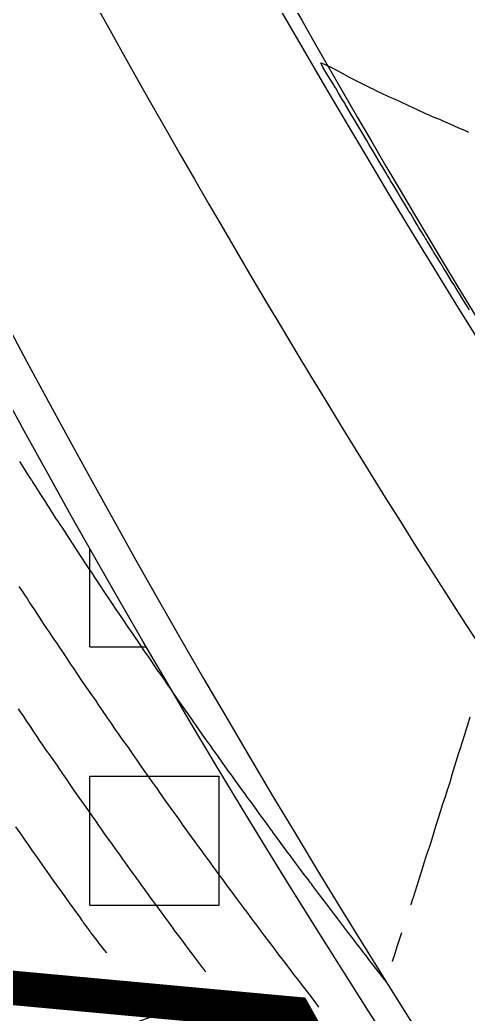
# Model space of a CAD drawing. Header units: feet. Extents: x 23 to 2149517, y -26 to 355304.
# Drawn here: x 2137534 to 2137560.1, y 340414.6 to 340472.4 of the extents above; entities that cross this region are included whole.
import ezdxf

# ---------------------------------------------------------------- set-up
doc = ezdxf.new("R2010")
doc.units = ezdxf.units.FT
doc.header["$MEASUREMENT"] = 0
doc.linetypes.add('xhpc023-pt$0$CL', pattern=[0.7, 0.5, -0.05, 0.1, -0.05])
for name, color, linetype in [('A-EC-CURLEX-MATTING', 6, 'Continuous'), ('A-EC-SILT-FENCE', 4, 'SILT_FENCE'), ('C-TOPO-MAJR-N', 7, 'Continuous'), ('C-TOPO-MINR-N', 2, 'Continuous'), ('xhpc023-pav$0$A-PV-BC', 2, 'Continuous'), ('xhpc023-pt$0$V-PROP-N', 2, 'Continuous'), ('xhpc023-pt$0$V-PROP-RWAY-N', 7, 'Continuous'), ('xhpc023-pt$0$V-RWAY-CNTR-N', 4, 'xhpc023-pt$0$CL'), ('xhpc023-pt$0$xHPC007pt_PHASE1A$0$V-ADJC-E', 6, 'Continuous'), ('xhpc023-pt$0$xHPC007pt_PHASE1A$0$V-PROP-N', 6, 'Continuous')]:
    doc.layers.add(name, color=color, linetype=linetype)
doc.styles.get("Standard").update_dxf_attribs({"font": 'arial.ttf'})
doc.linetypes.add('SILT_FENCE', pattern='A,0.5,-0.1,["SF",Standard,S=0.1,R=0,X=-0.1,Y=-0.05],-0.1', length=0.7)

# ---------------------------------------------------------------- blocks, each defined once
blk = doc.blocks.new('xhpc023-pav')
at = {"layer": 'xhpc023-pav$0$A-PV-BC'}
blk.add_arc((2138085.448, 340781.127), 618.5, 189.308696, 218.608714, dxfattribs=at)
blk = doc.blocks.new('xhpc023-pt')
at = {"layer": 'xhpc023-pt$0$V-PROP-N'}
blk.add_arc((2138355.84, 339480.977), 1105, 121.039948, 140.665493, dxfattribs=at)
at = {"layer": 'xhpc023-pt$0$V-PROP-RWAY-N'}
blk.add_arc((2138085.362, 340747.681), 625, 187.589997, 218.608714, dxfattribs=at)
at = {"layer": 'xhpc023-pt$0$V-RWAY-CNTR-N'}
blk.add_arc((2138079.026, 340789.169), 600, 189.776189, 218.608714, dxfattribs=at)
at = {"layer": 'xhpc023-pt$0$xHPC007pt_PHASE1A$0$V-ADJC-E'}
blk.add_lwpolyline([(2137597.654, 340441.084, 0, 4.167, 0), (2137588.029, 340449.059, 0, 0, 0), (2137536.161, 340492.04, 0, 0, 0), (2137518.612, 340495.014, 0, 0, 0)], format="xyseb", dxfattribs=at)
at = {"layer": 'xhpc023-pt$0$xHPC007pt_PHASE1A$0$V-PROP-N'}
blk.add_arc((2138355.84, 339480.977), 1105, 121.039948, 140.665493, dxfattribs=at)

msp = doc.modelspace()

# ---------------------------------------------------------------- block references
at = {"layer": 'A-EC-CURLEX-MATTING'}
msp.add_blockref('xhpc023-pt', (0, 0), dxfattribs=at)

# ---------------------------------------------------------------- next in the draw order: hatches: boundary and pattern name
h = msp.add_hatch(dxfattribs=at)
h.set_pattern_fill('SQUARE', color=256, scale=60)
h.set_pattern_definition([(0, (-6.905, -4.04), (0, 7.5), [7.5, -7.5]), (90, (-6.905, -4.04), (-7.5, 5e-16), [7.5, -7.5])])
edge = h.paths.add_edge_path()
edge.add_arc((2138044.92, 340728.888), 582.55, 186.445842, 221.755021, ccw=False)
edge.add_arc((2136881.465, 340563.607), 593.06, 9.695913, 28.023751)
edge.add_line((2137404.99, 340842.248), (2137360.887, 340917.634))
edge.add_arc((2137447.708, 341046.588), 155.457, 211.20002, 236.04866, ccw=False)
edge.add_line((2137314.735, 340966.056), (2137301.641, 340964.695))
edge.add_line((2137301.641, 340964.695), (2137293.912, 340952.908))
edge.add_line((2137293.912, 340952.908), (2137303.613, 340937.493))
edge.add_line((2137303.613, 340937.493), (2137345.99, 340840.887))
edge.add_line((2137345.99, 340840.887), (2137331.35, 340808.337))
edge.add_line((2137331.35, 340808.337), (2137355.481, 340807.848))
edge.add_line((2137355.481, 340807.848), (2137372.696, 340756.316))
edge.add_line((2137372.696, 340756.316), (2137351.027, 340683.383))
edge.add_line((2137351.027, 340683.383), (2137357.983, 340661.33))
edge.add_line((2137357.983, 340661.33), (2137454.597, 340604.082))
edge.add_line((2137454.597, 340604.082), (2137415.547, 340530.507))
edge.add_line((2137415.547, 340530.507), (2137390.499, 340493.752))
edge.add_line((2137390.499, 340493.752), (2137422.027, 340493.4))
edge.add_line((2137422.027, 340493.4), (2137396.265, 340470.455))
edge.add_line((2137396.265, 340470.455), (2137454.81, 340441.952))
edge.add_line((2137454.81, 340441.952), (2137478.721, 340421.222))
edge.add_line((2137478.721, 340421.222), (2137537.813, 340413.158))
edge.add_line((2137537.813, 340413.158), (2137543.89, 340415.228))
edge.add_line((2137543.89, 340415.228), (2137550.004, 340414.643))
edge.add_line((2137550.004, 340414.643), (2137577.55, 340364.916))
edge.add_line((2137577.55, 340364.916), (2137601.618, 340330.661))
edge.add_line((2137601.618, 340330.661), (2137610.339, 340340.941))

# ---------------------------------------------------------------- next in the draw order: linework, layer by layer
for points in [[(2137396.265, 340470.455), (2137454.81, 340441.952), (2137478.721, 340421.222), (2137537.813, 340413.158), (2137543.89, 340415.228), (2137550.004, 340414.643), (2137577.55, 340364.916), (2137601.618, 340330.661), (2137610.339, 340340.941, -0.155296), (2137466.053, 340663.489, 0.080141), (2137404.99, 340842.248)], [(2137504.611, 340573.408, 0.084712), (2137605.252, 340391.281), (2137632.837, 340356.738)], [(2137495.169, 340570.113, 0.084712), (2137597.438, 340385.041), (2137625.022, 340350.498)]]:
    msp.add_lwpolyline(points, format="xyb", dxfattribs=at)
at = {"layer": 'A-EC-SILT-FENCE', "const_width": 2}
msp.add_lwpolyline([(2137396.265, 340470.455), (2137454.81, 340441.952), (2137478.721, 340421.222), (2137550.004, 340414.643), (2137577.55, 340364.916), (2137601.618, 340330.661)], dxfattribs=at)
at = {"layer": 'C-TOPO-MAJR-N', "color": 7, "linetype": 'Continuous', "lineweight": -3, "elevation": 570}
for points in [[(2137560.152, 340455.548), (2137559.973, 340455.836), (2137559.851, 340456.034), (2137559.747, 340456.203), (2137559.567, 340456.494), (2137559.386, 340456.789), (2137559.276, 340456.968), (2137559.116, 340457.228), (2137558.889, 340457.597), (2137558.773, 340457.785), (2137558.743, 340457.833), (2137558.687, 340457.924), (2137558.579, 340458.102), (2137558.502, 340458.227), (2137558.426, 340458.352), (2137558.312, 340458.538), (2137558.236, 340458.662), (2137558.168, 340458.773), (2137558.069, 340458.935), (2137558.001, 340459.047), (2137557.91, 340459.197), (2137557.772, 340459.422), (2137557.7, 340459.539), (2137557.653, 340459.618), (2137557.619, 340459.672), (2137557.585, 340459.729), (2137557.5, 340459.87), (2137557.336, 340460.139), (2137557.221, 340460.329), (2137557.115, 340460.503), (2137556.926, 340460.815), (2137556.738, 340461.126), (2137556.634, 340461.297), (2137556.537, 340461.458), (2137556.395, 340461.694), (2137556.298, 340461.855), (2137556.171, 340462.066), (2137555.932, 340462.463), (2137555.695, 340462.857), (2137555.573, 340463.059), (2137555.498, 340463.185), (2137555.387, 340463.37), (2137555.312, 340463.496), (2137555.177, 340463.722), (2137554.912, 340464.166), (2137554.648, 340464.607), (2137554.519, 340464.824), (2137554.424, 340464.984), (2137554.329, 340465.144), (2137554.184, 340465.388), (2137553.891, 340465.882), (2137553.602, 340466.369), (2137553.47, 340466.592), (2137553.438, 340466.645), (2137553.407, 340466.698), (2137553.287, 340466.902), (2137553.067, 340467.275), (2137552.948, 340467.477), (2137552.902, 340467.555), (2137552.779, 340467.765), (2137552.551, 340468.153), (2137552.427, 340468.364), (2137552.399, 340468.411), (2137552.372, 340468.458), (2137552.23, 340468.679), (2137551.924, 340469.164), (2137551.63, 340469.66), (2137551.522, 340469.912), (2137551.739, 340469.836), (2137552.206, 340469.602), (2137552.752, 340469.309), (2137553.205, 340469.06), (2137553.396, 340468.954), (2137553.473, 340468.918), (2137553.632, 340468.84), (2137553.978, 340468.669), (2137554.325, 340468.497), (2137554.486, 340468.418), (2137554.548, 340468.39), (2137554.611, 340468.362), (2137554.759, 340468.29), (2137555.084, 340468.134), (2137555.416, 340467.974), (2137555.588, 340467.892), (2137555.77, 340467.813), (2137555.952, 340467.733), (2137556.158, 340467.638), (2137556.61, 340467.429), (2137557.146, 340467.181), (2137557.605, 340466.969), (2137557.825, 340466.868), (2137557.992, 340466.798), (2137558.238, 340466.698), (2137558.406, 340466.628), (2137558.602, 340466.543), (2137559.007, 340466.365), (2137559.484, 340466.155), (2137559.896, 340465.975), (2137560.107, 340465.883)], [(2137555.296, 340416.54), (2137555.285, 340416.554), (2137555.238, 340416.614), (2137555.126, 340416.757), (2137554.959, 340416.971), (2137554.849, 340417.112), (2137554.806, 340417.168), (2137554.719, 340417.28), (2137554.522, 340417.533), (2137554.311, 340417.806), (2137554.181, 340417.975), (2137554.01, 340418.196), (2137553.761, 340418.519), (2137553.591, 340418.741), (2137553.392, 340419.002), (2137553.028, 340419.479), (2137552.674, 340419.943), (2137552.505, 340420.165), (2137552.401, 340420.299), (2137552.31, 340420.417), (2137552.252, 340420.494), (2137552.194, 340420.57), (2137552.07, 340420.734), (2137551.783, 340421.114), (2137551.441, 340421.567), (2137551.154, 340421.948), (2137551.029, 340422.113), (2137550.966, 340422.198), (2137550.902, 340422.282), (2137550.792, 340422.429), (2137550.535, 340422.773), (2137550.218, 340423.198), (2137549.929, 340423.586), (2137549.755, 340423.82), (2137549.588, 340424.046), (2137549.315, 340424.416), (2137549.017, 340424.821), (2137548.774, 340425.15), (2137548.667, 340425.296), (2137548.576, 340425.417), (2137548.486, 340425.539), (2137548.351, 340425.724), (2137548.108, 340426.056), (2137547.939, 340426.288), (2137547.774, 340426.515), (2137547.537, 340426.841), (2137547.404, 340427.024), (2137547.312, 340427.149), (2137547.221, 340427.273), (2137547.113, 340427.422), (2137546.871, 340427.759), (2137546.573, 340428.172), (2137546.303, 340428.548), (2137546.139, 340428.776), (2137545.919, 340429.085), (2137545.57, 340429.575), (2137545.245, 340430.032), (2137545.097, 340430.24), (2137545.032, 340430.33), (2137544.967, 340430.42), (2137544.802, 340430.654), (2137544.449, 340431.156), (2137544.097, 340431.657), (2137543.932, 340431.892), (2137543.867, 340431.982), (2137543.802, 340432.072), (2137543.646, 340432.297), (2137543.309, 340432.782), (2137542.961, 340433.282), (2137542.774, 340433.552), (2137542.621, 340433.773), (2137542.402, 340434.093), (2137542.271, 340434.282), (2137542.196, 340434.387), (2137542.087, 340434.541), (2137542.012, 340434.646), (2137541.878, 340434.842), (2137541.652, 340435.172), (2137541.495, 340435.402), (2137541.312, 340435.672), (2137540.974, 340436.17), (2137540.643, 340436.659), (2137540.48, 340436.898), (2137540.361, 340437.067), (2137540.242, 340437.236), (2137540.137, 340437.393), (2137539.907, 340437.736), (2137539.628, 340438.152), (2137539.373, 340438.532), (2137539.218, 340438.764), (2137539.01, 340439.079), (2137538.679, 340439.579), (2137538.368, 340440.05), (2137538.217, 340440.277), (2137538.1, 340440.445), (2137537.983, 340440.614), (2137537.867, 340440.791), (2137537.616, 340441.175), (2137537.322, 340441.625), (2137537.118, 340441.937), (2137537.015, 340442.095), (2137536.98, 340442.148), (2137536.976, 340442.155), (2137536.973, 340442.159), (2137536.958, 340442.182), (2137536.948, 340442.197), (2137536.833, 340442.376), (2137536.613, 340442.714), (2137536.479, 340442.921), (2137536.37, 340443.08), (2137536.261, 340443.239), (2137536.12, 340443.458), (2137535.886, 340443.821), (2137535.758, 340444.02), (2137535.704, 340444.104), (2137535.65, 340444.189), (2137535.51, 340444.409), (2137535.208, 340444.882), (2137534.907, 340445.355), (2137534.766, 340445.575), (2137534.712, 340445.655), (2137534.658, 340445.735), (2137534.553, 340445.901), (2137534.31, 340446.287), (2137534.021, 340446.745)], [(2137556.745, 340420.974), (2137556.748, 340420.983), (2137556.763, 340421.026), (2137556.796, 340421.122), (2137556.827, 340421.213), (2137556.912, 340421.481), (2137557.108, 340422.102), (2137557.343, 340422.846), (2137557.546, 340423.486), (2137557.643, 340423.792), (2137557.718, 340424.016), (2137557.83, 340424.342), (2137557.905, 340424.566), (2137557.985, 340424.824), (2137558.149, 340425.353), (2137558.341, 340425.976), (2137558.507, 340426.515), (2137558.593, 340426.792), (2137558.662, 340427.002), (2137558.773, 340427.334), (2137558.884, 340427.665), (2137558.953, 340427.875), (2137559.024, 340428.109), (2137559.156, 340428.548), (2137559.309, 340429.058), (2137559.444, 340429.506), (2137559.521, 340429.759), (2137559.607, 340430.027), (2137559.745, 340430.45), (2137559.883, 340430.873), (2137559.969, 340431.141), (2137560.056, 340431.432), (2137560.195, 340431.909)], [(2137555.675, 340417.69), (2137555.676, 340417.694), (2137555.684, 340417.717), (2137555.703, 340417.77), (2137555.719, 340417.816), (2137555.794, 340418.046), (2137555.96, 340418.555), (2137556.131, 340419.082), (2137556.224, 340419.366)]]:
    msp.add_lwpolyline(points, dxfattribs=at)
at = {"layer": 'C-TOPO-MINR-N', "color": 2, "linetype": 'Continuous', "lineweight": -3}
for points, elevation in [([(2137533.967, 340439.479), (2137534.189, 340439.155), (2137534.333, 340438.946), (2137534.445, 340438.773), (2137534.609, 340438.52), (2137534.721, 340438.346), (2137534.866, 340438.124), (2137535.141, 340437.703), (2137535.42, 340437.276), (2137535.578, 340437.036), (2137535.689, 340436.875), (2137535.866, 340436.621), (2137536.042, 340436.367), (2137536.154, 340436.206), (2137536.296, 340435.992), (2137536.543, 340435.618), (2137536.797, 340435.234), (2137536.957, 340434.992), (2137537.119, 340434.749), (2137537.377, 340434.364), (2137537.63, 340433.986), (2137537.778, 340433.766), (2137537.901, 340433.591), (2137538.095, 340433.316), (2137538.29, 340433.04), (2137538.413, 340432.865), (2137538.562, 340432.646), (2137538.813, 340432.275), (2137539.058, 340431.913), (2137539.19, 340431.718), (2137539.305, 340431.55), (2137539.472, 340431.306), (2137539.587, 340431.139), (2137539.719, 340430.954), (2137539.96, 340430.615), (2137540.2, 340430.279), (2137540.329, 340430.098), (2137540.433, 340429.947), (2137540.585, 340429.726), (2137540.689, 340429.574), (2137540.817, 340429.39), (2137541.055, 340429.047), (2137541.294, 340428.702), (2137541.425, 340428.515), (2137541.542, 340428.352), (2137541.714, 340428.115), (2137541.831, 340427.952), (2137541.956, 340427.775), (2137542.182, 340427.452), (2137542.409, 340427.128), (2137542.536, 340426.948), (2137542.662, 340426.775), (2137542.846, 340426.522), (2137542.972, 340426.348), (2137543.088, 340426.186), (2137543.293, 340425.897), (2137543.504, 340425.601), (2137543.637, 340425.413), (2137543.77, 340425.229), (2137543.981, 340424.935), (2137544.193, 340424.64), (2137544.328, 340424.454), (2137544.476, 340424.252), (2137544.714, 340423.928), (2137544.943, 340423.618), (2137545.062, 340423.456), (2137545.15, 340423.335), (2137545.279, 340423.157), (2137545.367, 340423.036), (2137545.457, 340422.913), (2137545.589, 340422.732), (2137545.68, 340422.608), (2137545.815, 340422.426), (2137546.077, 340422.074), (2137546.345, 340421.715), (2137546.497, 340421.509), (2137546.655, 340421.296), (2137546.885, 340420.984), (2137547.042, 340420.77), (2137547.206, 340420.55), (2137547.45, 340420.223), (2137547.617, 340420), (2137547.77, 340419.796), (2137548.037, 340419.442), (2137548.302, 340419.091), (2137548.447, 340418.899), (2137548.582, 340418.719), (2137548.781, 340418.456), (2137548.916, 340418.277), (2137549.083, 340418.059), (2137549.398, 340417.645), (2137549.726, 340417.214), (2137549.934, 340416.943), (2137550.139, 340416.676), (2137550.51, 340416.194), (2137550.926, 340415.655), (2137551.208, 340415.288), (2137551.351, 340415.103), (2137551.398, 340415.042), (2137551.404, 340415.034), (2137551.404, 340415.034), (2137551.404, 340415.034), (2137551.404, 340415.034)], 569), ([(2137533.925, 340432.373), (2137534.09, 340432.135), (2137534.208, 340431.958), (2137534.393, 340431.678), (2137534.578, 340431.397), (2137534.696, 340431.22), (2137534.815, 340431.042), (2137535.004, 340430.758), (2137535.194, 340430.475), (2137535.315, 340430.296), (2137535.501, 340430.031), (2137535.834, 340429.558), (2137536.165, 340429.089), (2137536.345, 340428.832), (2137536.51, 340428.59), (2137536.746, 340428.242), (2137536.886, 340428.034), (2137536.966, 340427.918), (2137537.082, 340427.747), (2137537.162, 340427.631), (2137537.301, 340427.436), (2137537.601, 340427.015), (2137537.954, 340426.521), (2137538.252, 340426.103), (2137538.387, 340425.913), (2137538.496, 340425.755), (2137538.604, 340425.597), (2137538.719, 340425.431), (2137538.913, 340425.152), (2137539.049, 340424.957), (2137539.173, 340424.784), (2137539.393, 340424.48), (2137539.611, 340424.178), (2137539.73, 340424.012), (2137539.839, 340423.858), (2137539.997, 340423.631), (2137540.106, 340423.477), (2137540.238, 340423.295), (2137540.481, 340422.96), (2137540.722, 340422.628), (2137540.847, 340422.456), (2137540.931, 340422.339), (2137541.052, 340422.168), (2137541.135, 340422.051), (2137541.221, 340421.931), (2137541.348, 340421.756), (2137541.435, 340421.635), (2137541.583, 340421.433), (2137541.903, 340420.998), (2137542.277, 340420.49), (2137542.588, 340420.067), (2137542.72, 340419.888), (2137542.758, 340419.836), (2137542.796, 340419.784), (2137542.834, 340419.731), (2137542.873, 340419.677), (2137543.021, 340419.478), (2137543.372, 340419.006), (2137543.795, 340418.438), (2137544.157, 340417.951), (2137544.328, 340417.723), (2137544.451, 340417.565), (2137544.628, 340417.341), (2137544.722, 340417.223), (2137544.776, 340417.153), (2137544.827, 340417.087)], 568), ([(2137533.774, 340425.515), (2137534.118, 340425.026), (2137534.277, 340424.8), (2137534.371, 340424.663), (2137534.504, 340424.465), (2137534.582, 340424.351), (2137534.659, 340424.237), (2137534.737, 340424.124), (2137534.869, 340423.938), (2137535.187, 340423.493), (2137535.596, 340422.919), (2137536.004, 340422.347), (2137536.318, 340421.906), (2137536.445, 340421.729), (2137536.482, 340421.674), (2137536.519, 340421.62), (2137536.591, 340421.517), (2137536.672, 340421.4), (2137536.828, 340421.183), (2137537.156, 340420.728), (2137537.481, 340420.278), (2137537.629, 340420.072), (2137537.676, 340420.005), (2137537.771, 340419.874), (2137537.948, 340419.631), (2137538.046, 340419.496), (2137538.096, 340419.429), (2137538.143, 340419.365), (2137538.176, 340419.322), (2137538.208, 340419.28), (2137538.28, 340419.185), (2137538.414, 340419.009), (2137538.491, 340418.907), (2137538.557, 340418.824), (2137538.623, 340418.741), (2137538.733, 340418.599), (2137538.931, 340418.344), (2137539.052, 340418.188)], 567)]:
    msp.add_lwpolyline(points, dxfattribs=dict(at, elevation=elevation))

# ---------------------------------------------------------------- next in the draw order: block references
msp.add_blockref('xhpc023-pav', (0, 0))

doc.saveas('drawing.dxf')
